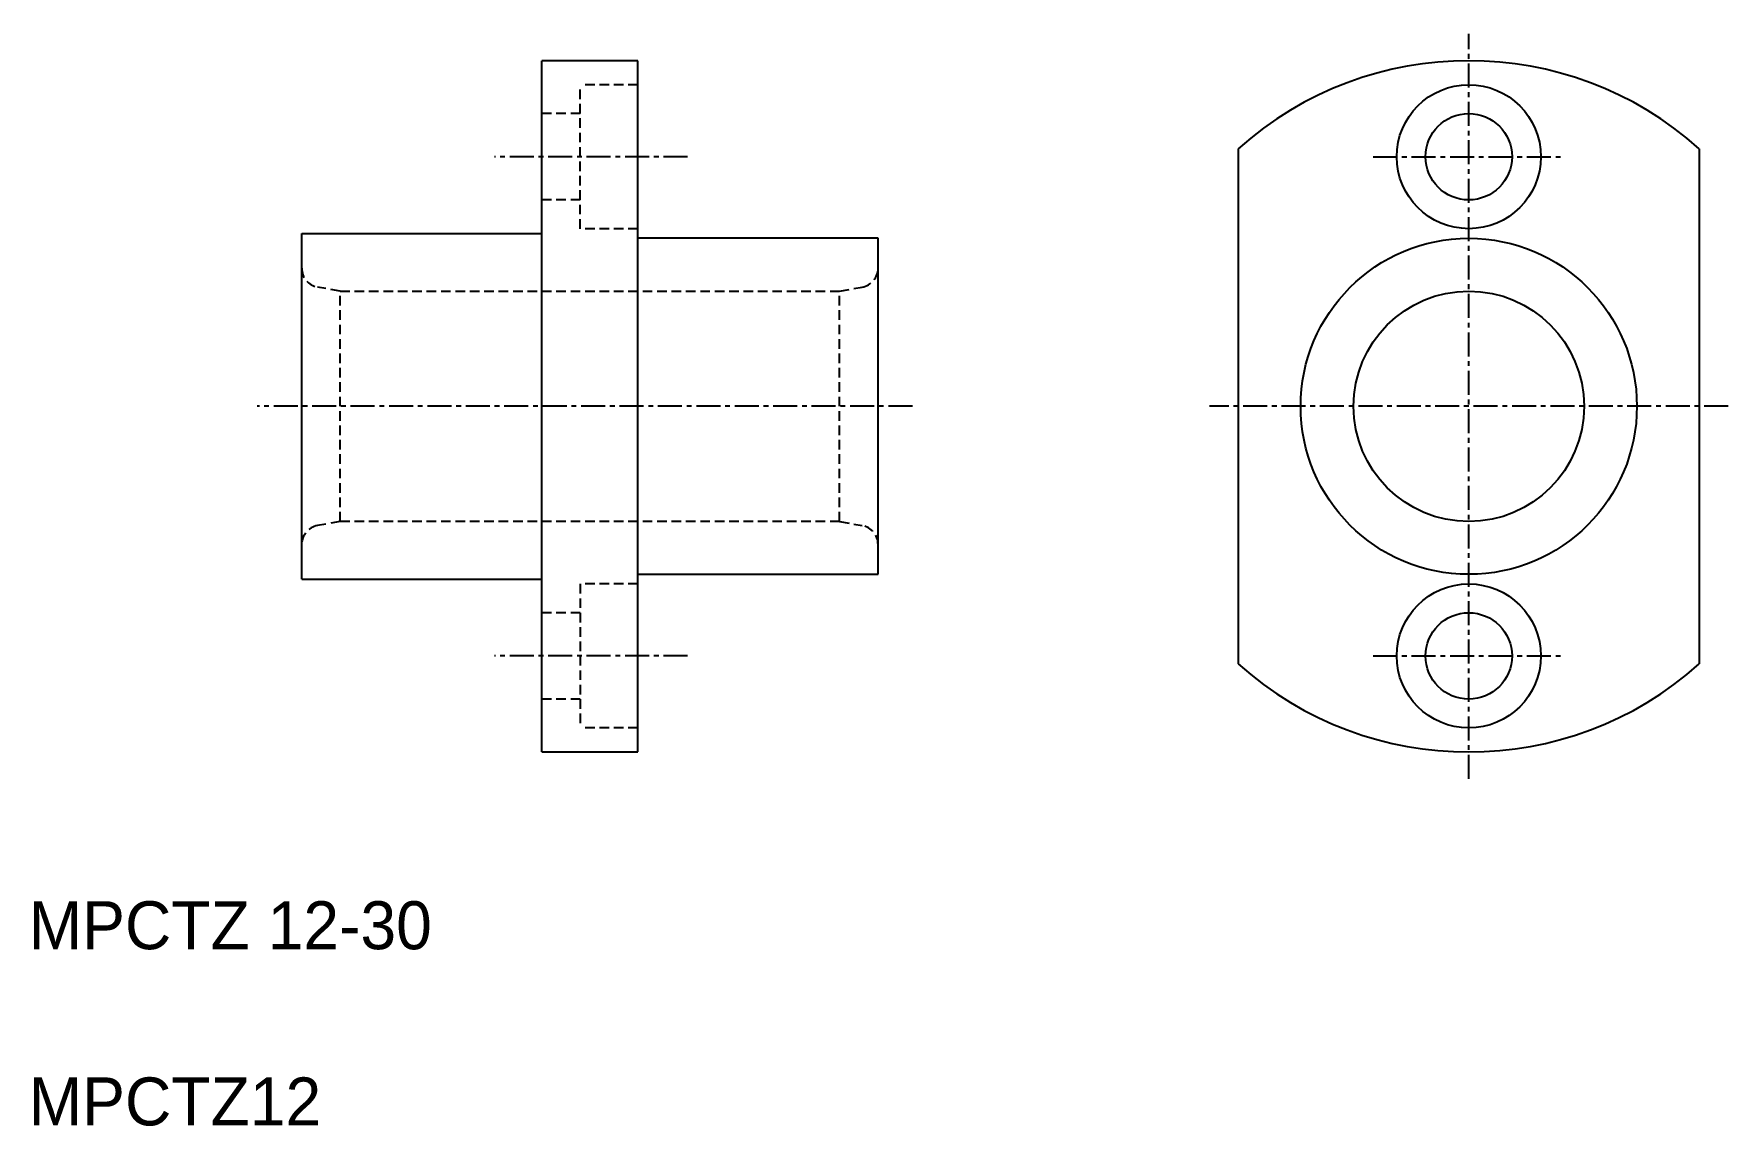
# Model space of a CAD drawing. Extents: x 36.3 to 124.5, y 66.4 to 123.3.
import ezdxf

# ---------------------------------------------------------------- set-up
doc = ezdxf.new("R2010")
doc.units = 0
doc.linetypes.add('CENTER', pattern=[2, 1.25, -0.25, 0.25, -0.25])
doc.linetypes.add('DASHED', pattern=[0.75, 0.5, -0.25])
doc.layers.get('0').update_dxf_attribs({"linetype": 'CONTINUOUS'})
doc.layers.add('CENTER', color=1, linetype='CENTER')

msp = doc.modelspace()

# ---------------------------------------------------------------- linework, layer by layer
at = {"color": 7, "linetype": 'CONTINUOUS'}
for p, q in [((62.698, 85.88), (62.698, 121.88)), ((67.698, 121.88), (62.698, 121.88)), ((67.698, 85.88), (67.698, 121.88)), ((98.951, 117.296), (98.951, 90.464)), ((122.951, 117.296), (122.951, 90.464)), ((50.198, 112.88), (62.698, 112.88)), ((50.198, 94.88), (50.198, 112.88)), ((80.198, 112.63), (67.698, 112.63)), ((80.198, 95.13), (80.198, 112.63)), ((50.198, 94.88), (62.698, 94.88)), ((67.698, 95.13), (80.198, 95.13)), ((62.698, 85.88), (67.698, 85.88))]:
    msp.add_line(p, q, dxfattribs=at)
at = {"color": 3, "linetype": 'DASHED'}
for p, q in [((64.698, 113.13), (64.698, 120.63)), ((67.698, 120.63), (64.698, 120.63)), ((64.698, 119.13), (62.698, 119.13)), ((64.698, 114.63), (62.698, 114.63)), ((67.698, 113.13), (64.698, 113.13)), ((52.198, 109.88), (51.025, 110.087)), ((52.198, 109.88), (78.198, 109.88)), ((52.198, 97.88), (52.198, 109.88)), ((78.198, 109.88), (79.372, 110.087)), ((78.198, 97.88), (78.198, 109.88)), ((52.198, 97.88), (51.025, 97.673)), ((78.198, 97.88), (52.198, 97.88)), ((78.198, 97.88), (79.372, 97.673)), ((64.698, 94.63), (64.698, 87.13)), ((67.698, 94.63), (64.698, 94.63)), ((64.698, 93.13), (62.698, 93.13)), ((64.698, 88.63), (62.698, 88.63)), ((67.698, 87.13), (64.698, 87.13))]:
    msp.add_line(p, q, dxfattribs=at)
at = {"color": 7, "linetype": 'CONTINUOUS'}
for centre, radius in [((110.951, 116.88), 3.75), ((110.951, 116.88), 2.25), ((110.951, 103.88), 8.75), ((110.951, 103.88), 6), ((110.951, 90.88), 3.75), ((110.951, 90.88), 2.25)]:
    msp.add_circle(centre, radius, dxfattribs=at)
for start, end in [(48.18969, 131.81031), (228.18969, 311.81031)]:
    msp.add_arc((110.951, 103.88), 18, start, end, dxfattribs=at)
at = {"color": 3, "linetype": 'DASHED'}
for centre, start, end in [((51.198, 111.072), 180, 260), ((79.198, 111.072), 280, 0), ((51.198, 96.688), 100, 180), ((79.198, 96.688), 0, 80)]:
    msp.add_arc(centre, 1, start, end, dxfattribs=at)
at = {"layer": 'CENTER', "color": 1, "linetype": 'CENTER'}
for p, q in [((110.951, 84.483), (110.951, 123.277)), ((70.278, 116.88), (60.224, 116.88)), ((105.974, 116.88), (115.928, 116.88)), ((81.99, 103.88), (47.874, 103.88)), ((124.451, 103.88), (97.451, 103.88)), ((70.278, 90.88), (60.224, 90.88)), ((105.974, 90.88), (115.928, 90.88))]:
    msp.add_line(p, q, dxfattribs=at)

# ---------------------------------------------------------------- texts
at = {"color": 7, "linetype": 'CONTINUOUS'}
for s, p in [('MPCTZ 12-30', (35.979, 75.605)), ('MPCTZ12', (35.979, 66.429))]:
    msp.add_text(s, height=2.5, dxfattribs=at).set_placement(p)

doc.saveas('drawing.dxf')
